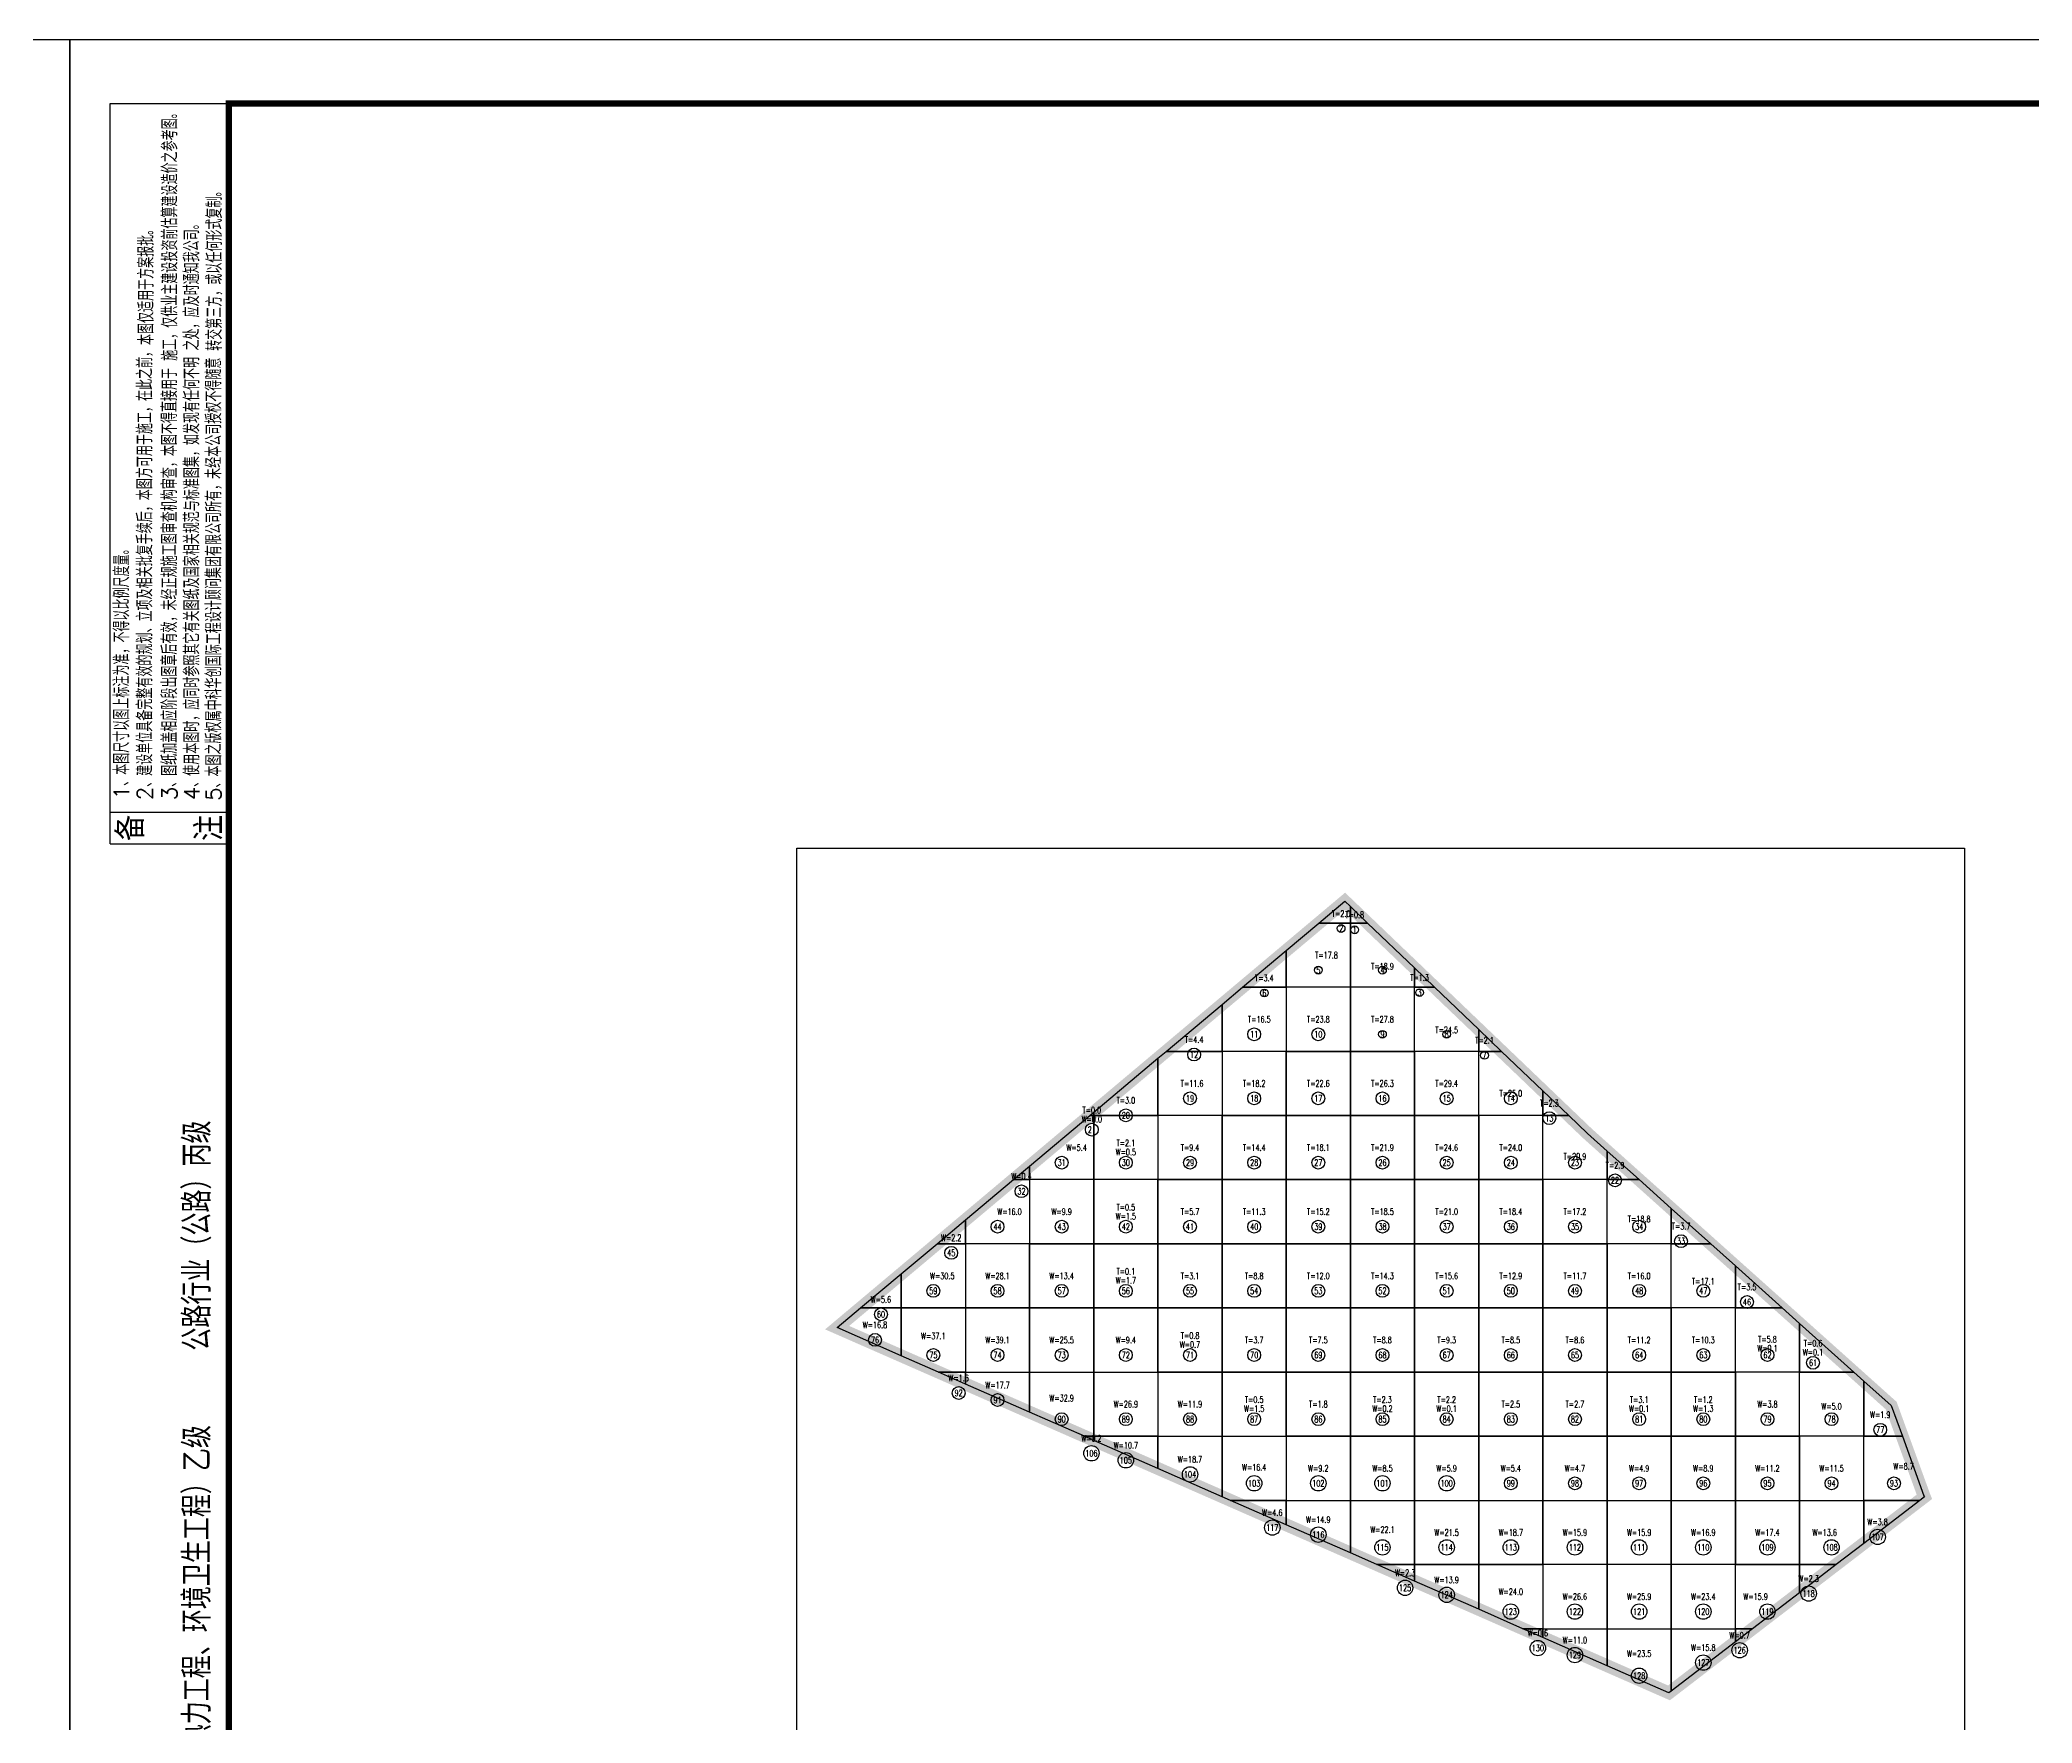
# Model space of a CAD drawing. Extents: x 4283 to 40403, y 1134 to 1764.
# Drawn here: x 21499.2 to 21721, y 1574.9 to 1762.4 of the extents above; entities that cross this region are included whole.
import ezdxf
from ezdxf.enums import TextEntityAlignment as Align

# ---------------------------------------------------------------- set-up
doc = ezdxf.new("R2010")
doc.units = 0
for name, color, linetype in [('PUB_TEXT', 7, 'Continuous'), ('PUB_TITLE', 4, 'Continuous'), ('S-MODIFY', 4, 'Continuous'), ('tdz_26-1方格网', 2, 'Continuous'), ('tdz_26-1方格网计算', 7, 'Continuous'), ('tdz_土方计算图', 7, 'Continuous'), ('tdz_格田', 6, 'Continuous'), ('华泽绵阳图框', 7, 'Continuous'), ('致远博图框', 7, 'Continuous')]:
    doc.layers.add(name, color=color, linetype=linetype)
doc.styles.add('-宋体', font='', dxfattribs={"width": 0.8})
doc.styles.add('_TCH_WINDOW', font='SIMPLEX', dxfattribs={"height": 3.5, "bigfont": 'GBCBIG'})
doc.styles.add('GLandNum', font='txt_____.ttf', dxfattribs={"width": 0.7, "height": 0.5})
doc.styles.add('长仿宋', font='', dxfattribs={"width": 0.7, "height": 5})
doc.styles.get('-宋体').set_extended_font_data('SimSun')
doc.styles.get('长仿宋').set_extended_font_data('SimSun')

# ---------------------------------------------------------------- blocks, each defined once
blk = doc.blocks.new('BEIZHU')
at = {"layer": 'PUB_TEXT', "color": 7, "style": '_TCH_WINDOW'}
for s, p in [('施工，仅供业主建设投资前估算建设造价之参考图。', (-299297, -79000)), ('转交第三方，或以任何形式复制。', (-298802, -78889)), ('本图仅适用于方案报批。', (-299561, -78824)), ('之处，应及时通知我公司。', (-299054, -78885)), ('2、建设单位具备完整有效的规划、立项及相关批复手续后，本图方可用于施工，在此之前，', (-299576, -83890)), ('3、图纸加盖相应阶段出图章后有效，未经正规施工图审查机构审查，本图不得直接用于', (-299301, -83890)), ('4、使用本图时，应同时参照其它有关图纸及国家相关规范与标准图集，如发现有任何不明', (-299053, -83890)), ('5、本图之版权属中科华创国际工程设计顾问集团有限公司所有，未经本公司授权不得随意', (-298809, -83898)), ('1、本图尺寸以图上标注为准，不得以比例尺度量。', (-299834, -83879))]:
    blk.add_text(s, height=170.5, rotation=90, dxfattribs=at).set_placement(p)

msp = doc.modelspace()

# ---------------------------------------------------------------- linework, layer by layer
at = {"layer": 'PUB_TITLE', "color": 7}
for p, q in [((21507.02, 1672.82), (21507.02, 1755.25)), ((21507.02, 1755.25), (21520.21, 1755.25)), ((21507.02, 1676.36), (21520.21, 1676.36)), ((21507.02, 1672.82), (21520.21, 1672.82))]:
    msp.add_line(p, q, dxfattribs=at)
at = {"layer": 'PUB_TITLE'}
for points in [[(21082.53, 1465.36), (21502.53, 1465.36), (21502.53, 1762.36), (21082.53, 1762.36)], [(21502.53, 1465.36), (21922.53, 1465.36), (21922.53, 1762.36), (21502.53, 1762.36)]]:
    msp.add_lwpolyline(points, close=True, dxfattribs=at)
at = {"layer": 'S-MODIFY'}
for points in [[(21082.53, 1465.36), (21502.53, 1465.36), (21502.53, 1762.36), (21082.53, 1762.36)], [(21502.53, 1465.36), (21922.53, 1465.36), (21922.53, 1762.36), (21502.53, 1762.36)]]:
    msp.add_lwpolyline(points, close=True, dxfattribs=at)
at = {"layer": 'tdz_26-1方格网', "linetype": 'Continuous'}
for points in [[(21645.08, 1665.83, 4854.2), (21645.08, 1664, 4854.2), (21641.57, 1664, 4854.43), (21644.46, 1666.43, 4854.24)], [(21647, 1664, 4854.11), (21645.08, 1664, 4854.2), (21645.08, 1665.83, 4854.2)], [(21641.57, 1664, 4854.43), (21645.08, 1664, 4854.2), (21645.08, 1656.86, 4854.2), (21637.94, 1656.86, 4854.62), (21637.94, 1660.95, 4854.67)], [(21652.23, 1659, 4853.85), (21652.23, 1656.86, 4853.84), (21645.08, 1656.86, 4854.2), (21645.08, 1664, 4854.2), (21647, 1664, 4854.11)], [(21637.94, 1660.95, 4854.67), (21637.94, 1656.86, 4854.62), (21633.06, 1656.86, 4854.99)], [(21654.46, 1656.86, 4853.74), (21652.23, 1656.86, 4853.84), (21652.23, 1659, 4853.85)], [(21630.8, 1654.95, 4855.14), (21630.8, 1649.71, 4855.09), (21624.56, 1649.71, 4855.56)], [(21633.06, 1656.86, 4854.99), (21637.94, 1656.86, 4854.62), (21637.94, 1649.71, 4854.55), (21630.8, 1649.71, 4855.09), (21630.8, 1654.95, 4855.14)], [(21637.94, 1656.86, 4854.62), (21637.94, 1649.71, 4854.55), (21645.08, 1649.71, 4854.21), (21645.08, 1656.86, 4854.2)], [(21645.08, 1656.86, 4854.2), (21645.08, 1649.71, 4854.21), (21652.23, 1649.71, 4853.85), (21652.23, 1656.86, 4853.84)], [(21659.37, 1652.16, 4853.49), (21659.37, 1649.71, 4853.49), (21652.23, 1649.71, 4853.85), (21652.23, 1656.86, 4853.84), (21654.46, 1656.86, 4853.74)], [(21661.92, 1649.71, 4853.4), (21659.37, 1649.71, 4853.49), (21659.37, 1652.16, 4853.49)], [(21623.65, 1648.95, 4855.62), (21623.65, 1642.57, 4855.74), (21616.51, 1642.57, 4856.5), (21616.51, 1642.95, 4856.47)], [(21624.56, 1649.71, 4855.56), (21630.8, 1649.71, 4855.09), (21630.8, 1642.57, 4855.34), (21623.65, 1642.57, 4855.74), (21623.65, 1648.95, 4855.62)], [(21630.8, 1649.71, 4855.09), (21630.8, 1642.57, 4855.34), (21637.94, 1642.57, 4855.01), (21637.94, 1649.71, 4854.55)], [(21637.94, 1649.71, 4854.55), (21637.94, 1642.57, 4855.01), (21645.08, 1642.57, 4854.66), (21645.08, 1649.71, 4854.21)], [(21645.08, 1649.71, 4854.21), (21645.08, 1642.57, 4854.66), (21652.23, 1642.57, 4854.29), (21652.23, 1649.71, 4853.85)], [(21652.23, 1649.71, 4853.85), (21652.23, 1642.57, 4854.29), (21659.37, 1642.57, 4854.13), (21659.37, 1649.71, 4853.49)], [(21666.51, 1645.32, 4853.56), (21666.51, 1642.57, 4853.94), (21659.37, 1642.57, 4854.13), (21659.37, 1649.71, 4853.49), (21661.92, 1649.71, 4853.4)], [(21669.39, 1642.57, 4853.66), (21666.51, 1642.57, 4853.94), (21666.51, 1645.32, 4853.56)], [(21616.06, 1642.57, 4856.53), (21616.51, 1642.57, 4856.5), (21616.51, 1635.43, 4856.89), (21609.37, 1635.43, 4857.54), (21609.37, 1636.95, 4857.42)], [(21616.51, 1642.95, 4856.47), (21616.51, 1642.57, 4856.5), (21616.06, 1642.57, 4856.53)], [(21616.51, 1635.43, 4856.89), (21616.51, 1642.57, 4856.5), (21623.65, 1642.57, 4855.74), (21623.65, 1635.43, 4856.3)], [(21623.65, 1642.57, 4855.74), (21623.65, 1635.43, 4856.3), (21630.8, 1635.43, 4855.75), (21630.8, 1642.57, 4855.34)], [(21630.8, 1642.57, 4855.34), (21630.8, 1635.43, 4855.75), (21637.94, 1635.43, 4855.33), (21637.94, 1642.57, 4855.01)], [(21637.94, 1642.57, 4855.01), (21637.94, 1635.43, 4855.33), (21645.08, 1635.43, 4855.01), (21645.08, 1642.57, 4854.66)], [(21645.08, 1642.57, 4854.66), (21645.08, 1635.43, 4855.01), (21652.23, 1635.43, 4854.64), (21652.23, 1642.57, 4854.29)], [(21652.23, 1642.57, 4854.29), (21652.23, 1635.43, 4854.64), (21659.37, 1635.43, 4854.35), (21659.37, 1642.57, 4854.13)], [(21659.37, 1642.57, 4854.13), (21659.37, 1635.43, 4854.35), (21666.51, 1635.43, 4854.57), (21666.51, 1642.57, 4853.94)], [(21673.65, 1638.62, 4853.81), (21673.65, 1635.43, 4854.14), (21666.51, 1635.43, 4854.57), (21666.51, 1642.57, 4853.94), (21669.39, 1642.57, 4853.66), (21671.49, 1640.56, 4853.74)], [(21609.37, 1636.95, 4857.42), (21609.37, 1635.43, 4857.54), (21607.56, 1635.43, 4857.67)], [(21677.22, 1635.43, 4853.93), (21673.65, 1635.43, 4854.14), (21673.65, 1638.62, 4853.81)], [(21607.56, 1635.43, 4857.67), (21609.37, 1635.43, 4857.54), (21609.37, 1628.28, 4857.82), (21602.23, 1628.28, 4858.57), (21602.23, 1630.95, 4858.38)], [(21609.37, 1635.43, 4857.54), (21609.37, 1628.28, 4857.82), (21616.51, 1628.28, 4857), (21616.51, 1635.43, 4856.89)], [(21616.51, 1635.43, 4856.89), (21616.51, 1628.28, 4857), (21623.65, 1628.28, 4856.47), (21623.65, 1635.43, 4856.3)], [(21623.65, 1635.43, 4856.3), (21623.65, 1628.28, 4856.47), (21630.8, 1628.28, 4856.03), (21630.8, 1635.43, 4855.75)], [(21630.8, 1635.43, 4855.75), (21630.8, 1628.28, 4856.03), (21637.94, 1628.28, 4855.61), (21637.94, 1635.43, 4855.33)], [(21637.94, 1635.43, 4855.33), (21637.94, 1628.28, 4855.61), (21645.08, 1628.28, 4855.31), (21645.08, 1635.43, 4855.01)], [(21645.08, 1635.43, 4855.01), (21645.08, 1628.28, 4855.31), (21652.23, 1628.28, 4854.99), (21652.23, 1635.43, 4854.64)], [(21652.23, 1635.43, 4854.64), (21652.23, 1628.28, 4854.99), (21659.37, 1628.28, 4854.83), (21659.37, 1635.43, 4854.35)], [(21659.37, 1635.43, 4854.35), (21659.37, 1628.28, 4854.83), (21666.51, 1628.28, 4855.1), (21666.51, 1635.43, 4854.57)], [(21666.51, 1635.43, 4854.57), (21666.51, 1628.28, 4855.1), (21673.65, 1628.28, 4854.76), (21673.65, 1635.43, 4854.14)], [(21680.8, 1632.22, 4854.06), (21680.8, 1628.28, 4854.3), (21673.65, 1628.28, 4854.76), (21673.65, 1635.43, 4854.14), (21677.22, 1635.43, 4853.93)], [(21602.23, 1630.95, 4858.38), (21602.23, 1628.28, 4858.57), (21599.06, 1628.28, 4858.69)], [(21685.19, 1628.28, 4854.21), (21680.8, 1628.28, 4854.3), (21680.8, 1632.22, 4854.06)], [(21599.06, 1628.28, 4858.69), (21602.23, 1628.28, 4858.57), (21602.23, 1621.14, 4859.55), (21595.08, 1621.14, 4859.36), (21595.08, 1624.95, 4858.95)], [(21602.23, 1628.28, 4858.57), (21602.23, 1621.14, 4859.55), (21609.37, 1621.14, 4858.58), (21609.37, 1628.28, 4857.82)], [(21609.37, 1628.28, 4857.82), (21609.37, 1621.14, 4858.58), (21616.51, 1621.14, 4857.21), (21616.51, 1628.28, 4857)], [(21616.51, 1628.28, 4857), (21616.51, 1621.14, 4857.21), (21623.65, 1621.14, 4856.75), (21623.65, 1628.28, 4856.47)], [(21623.65, 1628.28, 4856.47), (21623.65, 1621.14, 4856.75), (21630.8, 1621.14, 4856.3), (21630.8, 1628.28, 4856.03)], [(21630.8, 1628.28, 4856.03), (21630.8, 1621.14, 4856.3), (21637.94, 1621.14, 4855.92), (21637.94, 1628.28, 4855.61)], [(21637.94, 1628.28, 4855.61), (21637.94, 1621.14, 4855.92), (21645.08, 1621.14, 4855.72), (21645.08, 1628.28, 4855.31)], [(21645.08, 1628.28, 4855.31), (21645.08, 1621.14, 4855.72), (21652.23, 1621.14, 4855.47), (21652.23, 1628.28, 4854.99)], [(21652.23, 1628.28, 4854.99), (21652.23, 1621.14, 4855.47), (21659.37, 1621.14, 4855.34), (21659.37, 1628.28, 4854.83)], [(21659.37, 1628.28, 4854.83), (21659.37, 1621.14, 4855.34), (21666.51, 1621.14, 4855.42), (21666.51, 1628.28, 4855.1)], [(21666.51, 1628.28, 4855.1), (21666.51, 1621.14, 4855.42), (21673.65, 1621.14, 4855.13), (21673.65, 1628.28, 4854.76)], [(21673.65, 1628.28, 4854.76), (21673.65, 1621.14, 4855.13), (21680.8, 1621.14, 4854.68), (21680.8, 1628.28, 4854.3)], [(21687.94, 1625.82, 4854.33), (21687.94, 1621.14, 4854.68), (21680.8, 1621.14, 4854.68), (21680.8, 1628.28, 4854.3), (21685.19, 1628.28, 4854.21)], [(21595.08, 1624.95, 4858.95), (21595.08, 1621.14, 4859.36), (21590.55, 1621.14, 4859.25)], [(21693.16, 1621.14, 4854.76), (21687.94, 1621.14, 4854.68), (21687.94, 1625.82, 4854.33)], [(21590.55, 1621.14, 4859.25), (21595.08, 1621.14, 4859.36), (21595.08, 1615.81, 4859.58), (21587.94, 1618.95, 4859.43)], [(21595.08, 1615.81, 4859.58), (21595.08, 1621.14, 4859.36), (21602.23, 1621.14, 4859.55), (21602.23, 1614, 4859.79), (21599.21, 1614, 4859.67)], [(21602.23, 1621.14, 4859.55), (21602.23, 1614, 4859.79), (21609.37, 1614, 4859.69), (21609.37, 1621.14, 4858.58)], [(21609.37, 1621.14, 4858.58), (21609.37, 1614, 4859.69), (21616.51, 1614, 4858.48), (21616.51, 1621.14, 4857.21)], [(21616.51, 1621.14, 4857.21), (21616.51, 1614, 4858.48), (21623.65, 1614, 4857.27), (21623.65, 1621.14, 4856.75)], [(21623.65, 1621.14, 4856.75), (21623.65, 1614, 4857.27), (21630.8, 1614, 4856.77), (21630.8, 1621.14, 4856.3)], [(21630.8, 1621.14, 4856.3), (21630.8, 1614, 4856.77), (21637.94, 1614, 4856.4), (21637.94, 1621.14, 4855.92)], [(21637.94, 1621.14, 4855.92), (21637.94, 1614, 4856.4), (21645.08, 1614, 4856.13), (21645.08, 1621.14, 4855.72)], [(21645.08, 1621.14, 4855.72), (21645.08, 1614, 4856.13), (21652.23, 1614, 4855.99), (21652.23, 1621.14, 4855.47)], [(21652.23, 1621.14, 4855.47), (21652.23, 1614, 4855.99), (21659.37, 1614, 4855.84), (21659.37, 1621.14, 4855.34)], [(21659.37, 1621.14, 4855.34), (21659.37, 1614, 4855.84), (21666.51, 1614, 4855.66), (21666.51, 1621.14, 4855.42)], [(21666.51, 1621.14, 4855.42), (21666.51, 1614, 4855.66), (21673.65, 1614, 4855.48), (21673.65, 1621.14, 4855.13)], [(21673.65, 1621.14, 4855.13), (21673.65, 1614, 4855.48), (21680.8, 1614, 4855.24), (21680.8, 1621.14, 4854.68)], [(21680.8, 1621.14, 4854.68), (21680.8, 1614, 4855.24), (21687.94, 1614, 4855.57), (21687.94, 1621.14, 4854.68)], [(21695.08, 1619.42, 4854.92), (21695.08, 1614, 4855.71), (21687.94, 1614, 4855.57), (21687.94, 1621.14, 4854.68), (21693.16, 1621.14, 4854.76)], [(21701.13, 1614, 4855.38), (21695.08, 1614, 4855.71), (21695.08, 1619.42, 4854.92)], [(21599.21, 1614, 4859.67), (21602.23, 1614, 4859.79), (21602.23, 1612.67, 4859.74)], [(21602.23, 1612.67, 4859.74), (21602.23, 1614, 4859.79), (21609.37, 1614, 4859.69), (21609.37, 1609.54, 4859.9)], [(21609.37, 1609.54, 4859.9), (21609.37, 1614, 4859.69), (21616.51, 1614, 4858.48), (21616.51, 1606.86, 4859.82), (21615.48, 1606.86, 4859.89)], [(21616.51, 1606.86, 4859.82), (21616.51, 1614, 4858.48), (21623.65, 1614, 4857.27), (21623.65, 1606.86, 4858.73)], [(21623.65, 1614, 4857.27), (21623.65, 1606.86, 4858.73), (21630.8, 1606.86, 4857.53), (21630.8, 1614, 4856.77)], [(21630.8, 1614, 4856.77), (21630.8, 1606.86, 4857.53), (21637.94, 1606.86, 4856.75), (21637.94, 1614, 4856.4)], [(21637.94, 1614, 4856.4), (21637.94, 1606.86, 4856.75), (21645.08, 1606.86, 4856.69), (21645.08, 1614, 4856.13)], [(21645.08, 1614, 4856.13), (21645.08, 1606.86, 4856.69), (21652.23, 1606.86, 4856.6), (21652.23, 1614, 4855.99)], [(21652.23, 1614, 4855.99), (21652.23, 1606.86, 4856.6), (21659.37, 1606.86, 4856.32), (21659.37, 1614, 4855.84)], [(21659.37, 1614, 4855.84), (21659.37, 1606.86, 4856.32), (21666.51, 1606.86, 4856.29), (21666.51, 1614, 4855.66)], [(21666.51, 1614, 4855.66), (21666.51, 1606.86, 4856.29), (21673.65, 1606.86, 4856.05), (21673.65, 1614, 4855.48)], [(21673.65, 1614, 4855.48), (21673.65, 1606.86, 4856.05), (21680.8, 1606.86, 4856.04), (21680.8, 1614, 4855.24)], [(21680.8, 1614, 4855.24), (21680.8, 1606.86, 4856.04), (21687.94, 1606.86, 4856.21), (21687.94, 1614, 4855.57)], [(21687.94, 1614, 4855.57), (21687.94, 1606.86, 4856.21), (21695.08, 1606.86, 4856.11), (21695.08, 1614, 4855.71)], [(21702.23, 1613.01, 4855.47), (21702.23, 1606.86, 4856.02), (21695.08, 1606.86, 4856.11), (21695.08, 1614, 4855.71), (21701.13, 1614, 4855.38)], [(21706.53, 1606.86, 4855.85), (21702.23, 1606.86, 4856.02), (21702.23, 1613.01, 4855.47), (21705.28, 1610.28, 4855.71)], [(21615.48, 1606.86, 4859.89), (21616.51, 1606.86, 4859.82), (21616.51, 1606.4, 4859.81)], [(21616.51, 1606.4, 4859.81), (21616.51, 1606.86, 4859.82), (21623.65, 1606.86, 4858.73), (21623.65, 1603.27, 4859.24)], [(21623.65, 1603.27, 4859.24), (21623.65, 1606.86, 4858.73), (21630.8, 1606.86, 4857.53), (21630.8, 1600.13, 4858.68)], [(21630.8, 1600.13, 4858.68), (21630.8, 1606.86, 4857.53), (21637.94, 1606.86, 4856.75), (21637.94, 1599.71, 4858.47), (21631.75, 1599.71, 4858.6)], [(21637.94, 1606.86, 4856.75), (21637.94, 1599.71, 4858.47), (21645.08, 1599.71, 4857.75), (21645.08, 1606.86, 4856.69)], [(21645.08, 1606.86, 4856.69), (21645.08, 1599.71, 4857.75), (21652.23, 1599.71, 4857.38), (21652.23, 1606.86, 4856.6)], [(21652.23, 1606.86, 4856.6), (21652.23, 1599.71, 4857.38), (21659.37, 1599.71, 4857.29), (21659.37, 1606.86, 4856.32)], [(21659.37, 1606.86, 4856.32), (21659.37, 1599.71, 4857.29), (21666.51, 1599.71, 4856.99), (21666.51, 1606.86, 4856.29)], [(21666.51, 1606.86, 4856.29), (21666.51, 1599.71, 4856.99), (21673.65, 1599.71, 4856.79), (21673.65, 1606.86, 4856.05)], [(21673.65, 1606.86, 4856.05), (21673.65, 1599.71, 4856.79), (21680.8, 1599.71, 4856.74), (21680.8, 1606.86, 4856.04)], [(21680.8, 1606.86, 4856.04), (21680.8, 1599.71, 4856.74), (21687.94, 1599.71, 4856.72), (21687.94, 1606.86, 4856.21)], [(21687.94, 1606.86, 4856.21), (21687.94, 1599.71, 4856.72), (21695.08, 1599.71, 4856.66), (21695.08, 1606.86, 4856.11)], [(21695.08, 1606.86, 4856.11), (21695.08, 1599.71, 4856.66), (21702.23, 1599.71, 4856.4), (21702.23, 1606.86, 4856.02)], [(21702.23, 1606.86, 4856.02), (21706.53, 1606.86, 4855.85), (21708.94, 1600.21, 4856.11), (21708.98, 1600.11, 4856.11), (21708.46, 1599.71, 4856.15), (21702.23, 1599.71, 4856.4)], [(21631.75, 1599.71, 4858.6), (21637.94, 1599.71, 4858.47), (21637.94, 1596.99, 4858.57)], [(21637.94, 1596.99, 4858.57), (21637.94, 1599.71, 4858.47), (21645.08, 1599.71, 4857.75), (21645.08, 1593.86, 4858.57)], [(21645.08, 1593.86, 4858.57), (21645.08, 1599.71, 4857.75), (21652.23, 1599.71, 4857.38), (21652.23, 1592.57, 4858.5), (21648.01, 1592.57, 4858.54)], [(21652.23, 1592.57, 4858.5), (21652.23, 1599.71, 4857.38), (21659.37, 1599.71, 4857.29), (21659.37, 1592.57, 4858.24)], [(21659.37, 1592.57, 4858.24), (21659.37, 1599.71, 4857.29), (21666.51, 1599.71, 4856.99), (21666.51, 1592.57, 4857.67)], [(21666.51, 1592.57, 4857.67), (21666.51, 1599.71, 4856.99), (21673.65, 1599.71, 4856.79), (21673.65, 1592.57, 4857.56)], [(21673.65, 1592.57, 4857.56), (21673.65, 1599.71, 4856.79), (21680.8, 1599.71, 4856.74), (21680.8, 1592.57, 4857.36)], [(21680.8, 1592.57, 4857.36), (21680.8, 1599.71, 4856.74), (21687.94, 1599.71, 4856.72), (21687.94, 1592.57, 4857.28)], [(21687.94, 1592.57, 4857.28), (21687.94, 1599.71, 4856.72), (21695.08, 1599.71, 4856.66), (21695.08, 1592.57, 4857.03)], [(21699.16, 1592.57, 4856.83), (21695.08, 1592.57, 4857.03), (21695.08, 1599.71, 4856.66), (21702.23, 1599.71, 4856.4), (21702.23, 1594.93, 4856.6)], [(21702.23, 1599.71, 4856.4), (21708.46, 1599.71, 4856.15), (21702.23, 1594.93, 4856.6)], [(21648.01, 1592.57, 4858.54), (21652.23, 1592.57, 4858.5), (21652.23, 1590.72, 4858.49)], [(21652.23, 1590.72, 4858.49), (21652.23, 1592.57, 4858.5), (21659.37, 1592.57, 4858.24), (21659.37, 1587.59, 4858.42)], [(21659.37, 1587.59, 4858.42), (21659.37, 1592.57, 4858.24), (21666.51, 1592.57, 4857.67), (21666.51, 1585.43, 4858.34), (21664.28, 1585.43, 4858.36)], [(21666.51, 1592.57, 4857.67), (21666.51, 1585.43, 4858.34), (21673.65, 1585.43, 4858.45), (21673.65, 1592.57, 4857.56)], [(21673.65, 1592.57, 4857.56), (21673.65, 1585.43, 4858.45), (21680.8, 1585.43, 4857.93), (21680.8, 1592.57, 4857.36)], [(21680.8, 1592.57, 4857.36), (21680.8, 1585.43, 4857.93), (21687.94, 1585.43, 4857.6), (21687.94, 1592.57, 4857.28)], [(21689.85, 1585.43, 4857.51), (21687.94, 1585.43, 4857.6), (21687.94, 1592.57, 4857.28), (21695.08, 1592.57, 4857.03), (21695.08, 1589.44, 4857.13)], [(21695.08, 1592.57, 4857.03), (21699.16, 1592.57, 4856.83), (21695.08, 1589.44, 4857.13)], [(21664.28, 1585.43, 4858.36), (21666.51, 1585.43, 4858.34), (21666.51, 1584.45, 4858.34)], [(21666.51, 1584.45, 4858.34), (21666.51, 1585.43, 4858.34), (21673.65, 1585.43, 4858.45), (21673.65, 1581.31, 4858.26)], [(21673.65, 1581.31, 4858.26), (21673.65, 1585.43, 4858.45), (21680.8, 1585.43, 4857.93), (21680.8, 1578.47, 4858.17), (21680.55, 1578.28, 4858.19)], [(21680.8, 1578.47, 4858.17), (21680.8, 1585.43, 4857.93), (21687.94, 1585.43, 4857.6), (21687.94, 1583.96, 4857.65)], [(21687.94, 1585.43, 4857.6), (21689.85, 1585.43, 4857.51), (21687.94, 1583.96, 4857.65)]]:
    msp.add_polyline3d(points, close=True, dxfattribs=at)
at = {"layer": 'tdz_26-1方格网计算', "color": 7, "linetype": 'Continuous'}
for centre, radius in [((21644.05, 1663.4), 0.429), ((21645.56, 1663.25), 0.429), ((21641.51, 1658.76), 0.429), ((21648.65, 1658.76), 0.429), ((21635.5, 1656.21), 0.429), ((21652.78, 1656.26), 0.429), ((21634.37, 1651.62), 0.714), ((21641.51, 1651.62), 0.714), ((21648.65, 1651.62), 0.429), ((21655.8, 1651.62), 0.429), ((21627.68, 1649.36), 0.714), ((21660.01, 1649.27), 0.429), ((21627.23, 1644.48), 0.714), ((21634.37, 1644.48), 0.714), ((21641.51, 1644.48), 0.714), ((21648.65, 1644.48), 0.714), ((21655.8, 1644.48), 0.714), ((21662.94, 1644.48), 0.714), ((21616.29, 1641), 0.714), ((21620.08, 1642.59), 0.714), ((21667.23, 1642.28), 0.714), ((21612.94, 1637.33), 0.714), ((21620.08, 1637.33), 0.714), ((21627.23, 1637.33), 0.714), ((21634.37, 1637.33), 0.714), ((21641.51, 1637.33), 0.714), ((21648.65, 1637.33), 0.714), ((21655.8, 1637.33), 0.714), ((21662.94, 1637.33), 0.714), ((21670.08, 1637.33), 0.714), ((21608.46, 1634.14), 0.714), ((21674.54, 1635.36), 0.714), ((21605.8, 1630.19), 0.714), ((21612.94, 1630.19), 0.714), ((21620.08, 1630.19), 0.714), ((21627.23, 1630.19), 0.714), ((21634.37, 1630.19), 0.714), ((21641.51, 1630.19), 0.714), ((21648.65, 1630.19), 0.714), ((21655.8, 1630.19), 0.714), ((21662.94, 1630.19), 0.714), ((21670.08, 1630.19), 0.714), ((21677.23, 1630.19), 0.714), ((21681.89, 1628.58), 0.714), ((21600.64, 1627.28), 0.714), ((21598.65, 1623.05), 0.714), ((21605.8, 1623.05), 0.714), ((21612.94, 1623.05), 0.714), ((21620.08, 1623.05), 0.714), ((21627.23, 1623.05), 0.714), ((21634.37, 1623.05), 0.714), ((21641.51, 1623.05), 0.714), ((21648.65, 1623.05), 0.714), ((21655.8, 1623.05), 0.714), ((21662.94, 1623.05), 0.714), ((21670.08, 1623.05), 0.714), ((21677.23, 1623.05), 0.714), ((21684.37, 1623.05), 0.714), ((21689.24, 1621.81), 0.714), ((21592.82, 1620.43), 0.714), ((21592.16, 1617.59), 0.714), ((21598.65, 1615.9), 0.714), ((21605.8, 1615.9), 0.714), ((21612.94, 1615.9), 0.714), ((21620.08, 1615.9), 0.714), ((21627.23, 1615.9), 0.714), ((21634.37, 1615.9), 0.714), ((21641.51, 1615.9), 0.714), ((21648.65, 1615.9), 0.714), ((21655.8, 1615.9), 0.714), ((21662.94, 1615.9), 0.714), ((21670.08, 1615.9), 0.714), ((21677.23, 1615.9), 0.714), ((21684.37, 1615.9), 0.714), ((21691.51, 1615.9), 0.714), ((21696.59, 1615.04), 0.714), ((21601.47, 1611.67), 0.714), ((21605.8, 1610.89), 0.714), ((21612.94, 1608.76), 0.714), ((21620.08, 1608.76), 0.714), ((21627.23, 1608.76), 0.714), ((21634.37, 1608.76), 0.714), ((21641.51, 1608.76), 0.714), ((21648.65, 1608.76), 0.714), ((21655.8, 1608.76), 0.714), ((21662.94, 1608.76), 0.714), ((21670.08, 1608.76), 0.714), ((21677.23, 1608.76), 0.714), ((21684.37, 1608.76), 0.714), ((21691.51, 1608.76), 0.714), ((21698.65, 1608.76), 0.714), ((21704.07, 1607.58), 0.714), ((21616.25, 1604.96), 0.857), ((21620.08, 1604.18), 0.857), ((21627.23, 1602.61), 0.857), ((21634.37, 1601.62), 0.857), ((21641.51, 1601.62), 0.857), ((21648.65, 1601.62), 0.857), ((21655.8, 1601.62), 0.857), ((21662.94, 1601.62), 0.714), ((21670.08, 1601.62), 0.714), ((21677.23, 1601.62), 0.714), ((21684.37, 1601.62), 0.714), ((21691.51, 1601.62), 0.714), ((21698.65, 1601.62), 0.714), ((21705.6, 1601.62), 0.714), ((21636.39, 1596.69), 0.857), ((21641.51, 1595.9), 0.857), ((21648.65, 1594.48), 0.857), ((21655.8, 1594.48), 0.857), ((21662.94, 1594.48), 0.857), ((21670.08, 1594.48), 0.857), ((21677.23, 1594.48), 0.857), ((21684.37, 1594.48), 0.857), ((21691.51, 1594.48), 0.857), ((21698.65, 1594.48), 0.857), ((21703.78, 1595.65), 0.857), ((21651.17, 1589.98), 0.857), ((21655.8, 1589.2), 0.857), ((21662.94, 1587.33), 0.857), ((21670.08, 1587.33), 0.857), ((21677.23, 1587.33), 0.857), ((21684.37, 1587.33), 0.857), ((21691.51, 1587.33), 0.857), ((21696.1, 1589.34), 0.857), ((21665.95, 1583.27), 0.857), ((21688.42, 1583.03), 0.857), ((21670.08, 1582.49), 0.857), ((21684.37, 1581.65), 0.857), ((21677.23, 1580.19), 0.857)]:
    msp.add_circle(centre, radius, dxfattribs=at)
at = {"layer": 'tdz_土方计算图', "linetype": 'Continuous'}
for points in [[(21583.46, 1672.36), (21713.46, 1672.36)], [(21583.46, 1512.36), (21583.46, 1512.36), (21583.46, 1672.36), (21583.46, 1672.36)], [(21713.46, 1672.36), (21713.46, 1512.36)]]:
    msp.add_lwpolyline(points, dxfattribs=at)
at = {"layer": 'tdz_格田', "linetype": 'Continuous', "lineweight": 60, "const_width": 1.43}
msp.add_lwpolyline([(21587.94, 1618.95), (21644.46, 1666.43), (21671.49, 1640.56), (21705.28, 1610.28), (21708.94, 1600.21), (21708.98, 1600.11), (21680.55, 1578.28), (21587.94, 1618.95)], close=True, dxfattribs=at)
at = {"layer": '华泽绵阳图框', "color": 7, "const_width": 0.707}
msp.add_lwpolyline([(21520.21, 1472.43), (21915.46, 1472.43), (21915.46, 1755.25), (21520.21, 1755.25)], close=True, dxfattribs=at)

# ---------------------------------------------------------------- block references
at = {"xscale": 0.009999999999990905, "yscale": 0.009999999999990905, "zscale": 0.009999999999990905}
msp.add_blockref('BEIZHU', (24507.47, 2516.61), dxfattribs=at)

# ---------------------------------------------------------------- texts
at = {"layer": 'PUB_TEXT', "color": 7, "style": '-宋体', "width": 0.8}
for s, p in [('备', (21510.5, 1673.15)), ('注', (21519.26, 1673.15))]:
    msp.add_text(s, height=2.66, rotation=90, dxfattribs=at).set_placement(p)
at = {"layer": 'tdz_26-1方格网计算', "color": 2, "linetype": 'Continuous', "style": 'GLandNum', "width": 0.7}
for s, p in [('T=2.0', (21644.05, 1665.06)), ('T=0.8', (21645.56, 1664.92)), ('T=17.8', (21642.42, 1660.43)), ('T=18.9', (21648.65, 1659.18)), ('T=3.4', (21635.5, 1657.88)), ('T=1.3', (21652.78, 1657.93)), ('T=16.5', (21634.94, 1653.28)), ('T=23.8', (21641.51, 1653.28)), ('T=27.8', (21648.65, 1653.28)), ('T=24.5', (21655.8, 1652.11)), ('T=4.4', (21627.68, 1651.02)), ('T=2.1', (21660.01, 1650.94)), ('T=11.6', (21627.45, 1646.14)), ('T=18.2', (21634.37, 1646.14)), ('T=22.6', (21641.51, 1646.14)), ('T=26.3', (21648.65, 1646.14)), ('T=29.4', (21655.8, 1646.14)), ('T=3.0', (21620.08, 1644.26)), ('T=25.0', (21662.94, 1645.04)), ('T=2.3', (21667.23, 1643.95)), ('T=0.0', (21616.29, 1643.17)), ('T=2.1', (21620.08, 1639.5)), ('T=9.4', (21627.23, 1639)), ('T=14.4', (21634.37, 1639)), ('T=18.1', (21641.51, 1639)), ('T=21.9', (21648.65, 1639)), ('T=24.6', (21655.8, 1639)), ('T=24.0', (21662.94, 1639)), ('T=20.9', (21670.08, 1638.01)), ('T=2.9', (21674.54, 1637.02)), ('T=0.5', (21620.08, 1632.36)), ('T=5.7', (21627.23, 1631.86)), ('T=11.3', (21634.37, 1631.86)), ('T=15.2', (21641.51, 1631.86)), ('T=18.5', (21648.65, 1631.86)), ('T=21.0', (21655.8, 1631.86)), ('T=18.4', (21662.94, 1631.86)), ('T=17.2', (21670.08, 1631.86)), ('T=18.8', (21677.23, 1631.05)), ('T=3.7', (21681.89, 1630.25)), ('T=0.1', (21620.08, 1625.21)), ('T=3.1', (21627.23, 1624.71)), ('T=8.8', (21634.37, 1624.71)), ('T=12.0', (21641.51, 1624.71)), ('T=14.3', (21648.65, 1624.71)), ('T=15.6', (21655.8, 1624.71)), ('T=12.9', (21662.94, 1624.71)), ('T=11.7', (21670.08, 1624.71)), ('T=16.0', (21677.23, 1624.71)), ('T=17.1', (21684.37, 1624.1)), ('T=3.5', (21689.24, 1623.48)), ('T=0.8', (21627.23, 1618.07)), ('T=3.7', (21634.37, 1617.57)), ('T=7.5', (21641.51, 1617.57)), ('T=8.8', (21648.65, 1617.57)), ('T=9.3', (21655.8, 1617.57)), ('T=8.5', (21662.94, 1617.57)), ('T=8.6', (21670.08, 1617.57)), ('T=11.2', (21677.23, 1617.57)), ('T=10.3', (21684.37, 1617.57)), ('T=5.8', (21691.51, 1617.64)), ('T=0.6', (21696.59, 1617.21)), ('T=0.5', (21634.37, 1610.93)), ('T=1.8', (21641.51, 1610.43)), ('T=2.3', (21648.65, 1610.93)), ('T=2.2', (21655.8, 1610.93)), ('T=2.5', (21662.94, 1610.43)), ('T=2.7', (21670.08, 1610.43)), ('T=3.1', (21677.23, 1610.93)), ('T=1.2', (21684.37, 1610.93))]:
    msp.add_text(s, height=0.714, dxfattribs=at).set_placement(p, align=Align.MIDDLE_CENTER)
at = {"layer": 'tdz_26-1方格网计算', "color": 7, "linetype": 'Continuous', "style": 'GLandNum', "width": 0.7}
for s, p in [('2', (21644.05, 1663.4)), ('1', (21645.56, 1663.25)), ('5', (21641.51, 1658.76)), ('4', (21648.65, 1658.76)), ('6', (21635.5, 1656.21)), ('3', (21652.78, 1656.26)), ('11', (21634.37, 1651.62)), ('10', (21641.51, 1651.62)), ('9', (21648.65, 1651.62)), ('8', (21655.8, 1651.62)), ('12', (21627.68, 1649.36)), ('7', (21660.01, 1649.27)), ('19', (21627.23, 1644.48)), ('18', (21634.37, 1644.48)), ('17', (21641.51, 1644.48)), ('16', (21648.65, 1644.48)), ('15', (21655.8, 1644.48)), ('14', (21662.94, 1644.48)), ('20', (21620.08, 1642.59)), ('13', (21667.23, 1642.28)), ('21', (21616.29, 1641)), ('31', (21612.94, 1637.33)), ('30', (21620.08, 1637.33)), ('29', (21627.23, 1637.33)), ('28', (21634.37, 1637.33)), ('27', (21641.51, 1637.33)), ('26', (21648.65, 1637.33)), ('25', (21655.8, 1637.33)), ('24', (21662.94, 1637.33)), ('23', (21670.08, 1637.33)), ('22', (21674.54, 1635.36)), ('32', (21608.46, 1634.14)), ('44', (21605.8, 1630.19)), ('43', (21612.94, 1630.19)), ('42', (21620.08, 1630.19)), ('41', (21627.23, 1630.19)), ('40', (21634.37, 1630.19)), ('39', (21641.51, 1630.19)), ('38', (21648.65, 1630.19)), ('37', (21655.8, 1630.19)), ('36', (21662.94, 1630.19)), ('35', (21670.08, 1630.19)), ('34', (21677.23, 1630.19)), ('33', (21681.89, 1628.58)), ('45', (21600.64, 1627.28)), ('59', (21598.65, 1623.05)), ('58', (21605.8, 1623.05)), ('57', (21612.94, 1623.05)), ('56', (21620.08, 1623.05)), ('55', (21627.23, 1623.05)), ('54', (21634.37, 1623.05)), ('53', (21641.51, 1623.05)), ('52', (21648.65, 1623.05)), ('51', (21655.8, 1623.05)), ('50', (21662.94, 1623.05)), ('49', (21670.08, 1623.05)), ('48', (21677.23, 1623.05)), ('47', (21684.37, 1623.05)), ('46', (21689.24, 1621.81)), ('60', (21592.82, 1620.43)), ('76', (21592.16, 1617.59)), ('75', (21598.65, 1615.9)), ('74', (21605.8, 1615.9)), ('73', (21612.94, 1615.9)), ('72', (21620.08, 1615.9)), ('71', (21627.23, 1615.9)), ('70', (21634.37, 1615.9)), ('69', (21641.51, 1615.9)), ('68', (21648.65, 1615.9)), ('67', (21655.8, 1615.9)), ('66', (21662.94, 1615.9)), ('65', (21670.08, 1615.9)), ('64', (21677.23, 1615.9)), ('63', (21684.37, 1615.9)), ('62', (21691.51, 1615.9)), ('61', (21696.59, 1615.04)), ('92', (21601.47, 1611.67)), ('91', (21605.8, 1610.89)), ('90', (21612.94, 1608.76)), ('89', (21620.08, 1608.76)), ('88', (21627.23, 1608.76)), ('87', (21634.37, 1608.76)), ('86', (21641.51, 1608.76)), ('85', (21648.65, 1608.76)), ('84', (21655.8, 1608.76)), ('83', (21662.94, 1608.76)), ('82', (21670.08, 1608.76)), ('81', (21677.23, 1608.76)), ('80', (21684.37, 1608.76)), ('79', (21691.51, 1608.76)), ('78', (21698.65, 1608.76)), ('77', (21704.07, 1607.58)), ('106', (21616.25, 1604.96)), ('105', (21620.08, 1604.18)), ('104', (21627.23, 1602.61)), ('103', (21634.37, 1601.62)), ('102', (21641.51, 1601.62)), ('101', (21648.65, 1601.62)), ('100', (21655.8, 1601.62)), ('99', (21662.94, 1601.62)), ('98', (21670.08, 1601.62)), ('97', (21677.23, 1601.62)), ('96', (21684.37, 1601.62)), ('95', (21691.51, 1601.62)), ('94', (21698.65, 1601.62)), ('93', (21705.6, 1601.62)), ('117', (21636.39, 1596.69)), ('116', (21641.51, 1595.9)), ('115', (21648.65, 1594.48)), ('114', (21655.8, 1594.48)), ('113', (21662.94, 1594.48)), ('112', (21670.08, 1594.48)), ('111', (21677.23, 1594.48)), ('110', (21684.37, 1594.48)), ('109', (21691.51, 1594.48)), ('108', (21698.65, 1594.48)), ('107', (21703.78, 1595.65)), ('125', (21651.17, 1589.98)), ('124', (21655.8, 1589.2)), ('118', (21696.1, 1589.34)), ('123', (21662.94, 1587.33)), ('122', (21670.08, 1587.33)), ('121', (21677.23, 1587.33)), ('120', (21684.37, 1587.33)), ('119', (21691.51, 1587.33)), ('130', (21665.95, 1583.27)), ('129', (21670.08, 1582.49)), ('127', (21684.37, 1581.65)), ('126', (21688.42, 1583.03)), ('128', (21677.23, 1580.19))]:
    msp.add_text(s, height=0.714, dxfattribs=at).set_placement(p, align=Align.MIDDLE_CENTER)
at = {"layer": 'tdz_26-1方格网计算', "color": 173, "linetype": 'Continuous', "style": 'GLandNum', "width": 0.7}
for s, p in [('W=0.0', (21616.29, 1642.17)), ('W=5.4', (21614.61, 1639)), ('W=0.5', (21620.08, 1638.5)), ('W=0.4', (21608.46, 1635.81)), ('W=16.0', (21607.13, 1631.86)), ('W=9.9', (21612.94, 1631.86)), ('W=1.5', (21620.08, 1631.36)), ('W=2.2', (21600.64, 1628.95)), ('W=30.5', (21599.65, 1624.71)), ('W=28.1', (21605.8, 1624.71)), ('W=13.4', (21612.94, 1624.71)), ('W=1.7', (21620.08, 1624.21)), ('W=5.6', (21592.82, 1622.09)), ('W=16.8', (21592.16, 1619.26)), ('W=37.1', (21598.65, 1618.02)), ('W=39.1', (21605.8, 1617.57)), ('W=25.5', (21612.94, 1617.57)), ('W=9.4', (21620.08, 1617.57)), ('W=0.7', (21627.23, 1617.07)), ('W=0.1', (21691.51, 1616.64)), ('W=0.1', (21696.59, 1616.21)), ('W=1.6', (21601.47, 1613.34)), ('W=17.7', (21605.8, 1612.55)), ('W=32.9', (21612.94, 1611.1)), ('W=26.9', (21620.08, 1610.43)), ('W=11.9', (21627.23, 1610.43)), ('W=3.8', (21691.51, 1610.43)), ('W=5.0', (21698.65, 1610.18)), ('W=1.5', (21634.37, 1609.93)), ('W=0.2', (21648.65, 1609.93)), ('W=0.1', (21655.8, 1609.93)), ('W=0.1', (21677.23, 1609.93)), ('W=1.3', (21684.37, 1609.93)), ('W=1.9', (21704.07, 1609.25)), ('W=0.2', (21616.25, 1606.63)), ('W=10.7', (21620.08, 1605.85)), ('W=18.7', (21627.23, 1604.28)), ('W=16.4', (21634.37, 1603.39)), ('W=8.7', (21706.67, 1603.51)), ('W=9.2', (21641.51, 1603.28)), ('W=8.5', (21648.65, 1603.28)), ('W=5.9', (21655.8, 1603.28)), ('W=5.4', (21662.94, 1603.28)), ('W=4.7', (21670.08, 1603.28)), ('W=4.9', (21677.23, 1603.28)), ('W=8.9', (21684.37, 1603.28)), ('W=11.2', (21691.51, 1603.28)), ('W=11.5', (21698.65, 1603.28)), ('W=4.6', (21636.39, 1598.35)), ('W=14.9', (21641.51, 1597.57)), ('W=3.8', (21703.78, 1597.32)), ('W=22.1', (21648.65, 1596.46)), ('W=21.5', (21655.8, 1596.14)), ('W=18.7', (21662.94, 1596.14)), ('W=15.9', (21670.08, 1596.14)), ('W=15.9', (21677.23, 1596.14)), ('W=16.9', (21684.37, 1596.14)), ('W=17.4', (21691.51, 1596.14)), ('W=13.6', (21697.89, 1596.14)), ('W=2.3', (21651.17, 1591.65)), ('W=13.9', (21655.8, 1590.86)), ('W=2.3', (21696.1, 1591.01)), ('W=24.0', (21662.94, 1589.54)), ('W=26.6', (21670.08, 1589)), ('W=25.9', (21677.23, 1589)), ('W=23.4', (21684.37, 1589)), ('W=15.9', (21690.2, 1589)), ('W=0.6', (21665.95, 1584.94)), ('W=11.0', (21670.08, 1584.15)), ('W=0.7', (21688.42, 1584.69)), ('W=23.5', (21677.23, 1582.66)), ('W=15.8', (21684.37, 1583.32))]:
    msp.add_text(s, height=0.714, dxfattribs=at).set_placement(p, align=Align.MIDDLE_CENTER)
at = {"layer": '致远博图框', "style": '长仿宋', "width": 0.7}
for s, height, p in [('公路行业（公路）丙级', 2.685, (21517.92, 1616.39)), ('市政行业（道路工程、桥梁工程、给水工程、排水工程、热力工程、环境卫生工程）乙级', 2.6851, (21517.92, 1508.12))]:
    msp.add_text(s, height=height, rotation=90, dxfattribs=at).set_placement(p)

doc.saveas('drawing.dxf')
